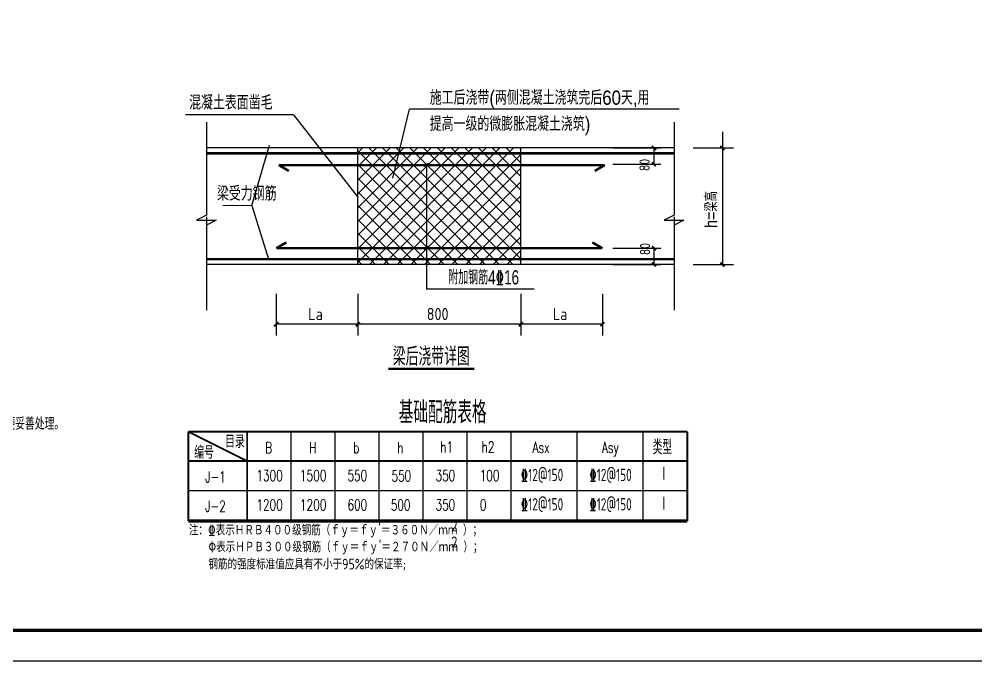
# Model space of a CAD drawing. Extents: x -307088 to 5640332, y -3541089 to -2181377.
# Drawn here: x 5574566 to 5605864, y -3172089 to -3151089 of the extents above; entities that cross this region are included whole.
import ezdxf

# ---------------------------------------------------------------- set-up
doc = ezdxf.new("R2010")
doc.units = 0
doc.header["$LTSCALE"] = 100
doc.header["$MEASUREMENT"] = 0
doc.layers.get('0').update_dxf_attribs({"linetype": 'CONTINUOUS'})
for name, color, linetype in [('11', 7, 'CONTINUOUS'), ('120', 7, 'CONTINUOUS'), ('6', 1, 'CONTINUOUS'), ('OTHER', 7, 'CONTINUOUS'), ('PUB_TEXT', 7, 'CONTINUOUS'), ('PUB_TITLE', 4, 'CONTINUOUS'), ('TEXT', 7, 'CONTINUOUS'), ('轴线__尺寸数字', 253, 'CONTINUOUS')]:
    doc.layers.add(name, color=color, linetype=linetype)
doc.styles.add('2HZT', font='pdatxt.shx', dxfattribs={"width": 0.65, "height": 300, "bigfont": 'tssdchn.shx'})
doc.styles.add('_SIMPLEX1', font='SIMPLEX1.shx', dxfattribs={"width": 0.6})
doc.styles.add('FS', font='romanc.shx', dxfattribs={"width": 0.7, "height": 400, "bigfont": 'tssdchn.shx'})
doc.styles.get("Standard").update_dxf_attribs({"font": 'tssdeng.shx', "height": 3, "bigfont": 'tssdchn.shx'})
doc.styles.add('TSS', font='tssdeng.shx', dxfattribs={"width": 0.8, "height": 400, "bigfont": 'tssdchn.shx'})
doc.styles.add('TSSD_DIMENSION', font='Tssdeng.shx', dxfattribs={"width": 0.7, "bigfont": 'hztxt.shx'})
doc.styles.add('TSSD_REIN', font='Tssdeng.shx', dxfattribs={"width": 0.7, "bigfont": 'hztxt.shx'})

msp = doc.modelspace()

# ---------------------------------------------------------------- hatches: boundary and pattern name
at = {"layer": '轴线__尺寸数字'}
h = msp.add_hatch(dxfattribs=at)
h.set_pattern_fill('ANSI37', color=256, scale=200, style=0)
h.set_pattern_definition([(45, (2853660.74, -1651911.32), (-224.506403, 224.506403), []), (135, (2853660.74, -1651911.32), (-224.506403, -224.506403), [])])
h.paths.add_polyline_path([(5585645.7, -3155305.7), (5590979, -3155305.7), (5590979, -3159119.1), (5585645.7, -3159119.1)])

# ---------------------------------------------------------------- linework, layer by layer
at = {"color": 4}
for p, q in [((5583463.9, -3167470.9), (5583463.9, -3164590.9)), ((5584903.9, -3167470.9), (5584903.9, -3164590.9)), ((5584903.9, -3167470.9), (5584903.9, -3164590.9)), ((5586343.9, -3167470.9), (5586343.9, -3164590.9)), ((5587783.9, -3167470.9), (5587783.9, -3164590.9)), ((5589223.9, -3167470.9), (5589223.9, -3164590.9)), ((5590663.9, -3167470.9), (5590663.9, -3164590.9)), ((5590663.9, -3167470.9), (5590663.9, -3164590.9)), ((5592823.9, -3167470.9), (5592823.9, -3164590.9)), ((5594983.9, -3167470.9), (5594983.9, -3164590.9)), ((5583463.9, -3167470.9), (5583463.9, -3165550.9)), ((5584903.9, -3167470.9), (5584903.9, -3165550.9)), ((5584903.9, -3167470.9), (5584903.9, -3165550.9)), ((5589223.9, -3167470.9), (5589223.9, -3165550.9)), ((5590663.9, -3167470.9), (5590663.9, -3165550.9)), ((5590663.9, -3167470.9), (5590663.9, -3165550.9)), ((5592823.9, -3167470.9), (5592823.9, -3165550.9)), ((5594983.9, -3167470.9), (5594983.9, -3165550.9)), ((5580103.9, -3166510.9), (5596423.9, -3166510.9)), ((5580103.9, -3167470.9), (5596423.9, -3167470.9)), ((5580103.9, -3167470.9), (5596423.9, -3167470.9)), ((5580103.9, -3167516.7), (5596423.9, -3167516.7)), ((5580103.9, -3167516.7), (5596423.9, -3167516.7)), ((5580103.9, -3167516.7), (5596423.9, -3167516.7)), ((5580103.9, -3167516.7), (5596423.9, -3167516.7)), ((5580103.9, -3167541), (5596423.9, -3167541)), ((5580103.9, -3167541), (5596423.9, -3167541)), ((5583463.9, -3167505.3), (5583463.9, -3167470.9)), ((5583463.9, -3167516.7), (5583463.9, -3167470.9)), ((5584903.9, -3167505.3), (5584903.9, -3167470.9)), ((5584903.9, -3167505.3), (5584903.9, -3167470.9)), ((5584903.9, -3167516.7), (5584903.9, -3167470.9)), ((5584903.9, -3167516.7), (5584903.9, -3167470.9)), ((5586343.9, -3167516.7), (5586343.9, -3167470.9)), ((5587783.9, -3167516.7), (5587783.9, -3167470.9)), ((5589223.9, -3167505.3), (5589223.9, -3167470.9)), ((5589223.9, -3167516.7), (5589223.9, -3167470.9)), ((5590663.9, -3167505.3), (5590663.9, -3167470.9)), ((5590663.9, -3167505.3), (5590663.9, -3167470.9)), ((5590663.9, -3167516.7), (5590663.9, -3167470.9)), ((5590663.9, -3167505.3), (5590663.9, -3167470.9)), ((5592823.9, -3167505.3), (5592823.9, -3167470.9)), ((5592823.9, -3167516.7), (5592823.9, -3167470.9)), ((5594983.9, -3167505.3), (5594983.9, -3167470.9)), ((5594983.9, -3167516.7), (5594983.9, -3167470.9))]:
    msp.add_line(p, q, dxfattribs=at)
at = {"const_width": 79.2}
msp.add_lwpolyline([(5586648.6, -3162534.5), (5589454.7, -3162534.5)], dxfattribs=at)
at = {"color": 4, "const_width": 60, "elevation": 0}
for points in [[(5582023.9, -3165550.9), (5580103.9, -3164590.9)], [(5580103.9, -3164590.9), (5596423.9, -3164590.9)], [(5580103.9, -3167516.7), (5580103.9, -3164590.9)], [(5582023.9, -3167505.3), (5582023.9, -3164590.9)], [(5596423.9, -3167505.3), (5596423.9, -3164590.9)], [(5580103.9, -3165550.9), (5596423.9, -3165550.9)], [(5582023.9, -3167516.7), (5582023.9, -3165550.9)], [(5596423.9, -3167516.7), (5596423.9, -3165550.9)], [(5580103.9, -3167516.7), (5596423.9, -3167516.7)]]:
    msp.add_lwpolyline(points, dxfattribs=at)
at = {"layer": '11'}
for p, q in [((5595991.3, -3155305.7), (5580693.6, -3155305.7)), ((5595991.3, -3159119.1), (5580693.6, -3159119.1))]:
    msp.add_line(p, q, dxfattribs=at)
at = {"layer": '120'}
for p, q in [((5586786.9, -3156293.8), (5587338, -3154030.9)), ((5596160.3, -3154030.9), (5587338, -3154030.9)), ((5583537.9, -3154225.5), (5580004.6, -3154225.5)), ((5597570.1, -3154772.4), (5597570.1, -3159121.4)), ((5593989.9, -3155305.7), (5595561.8, -3155305.7)), ((5595332.9, -3155305.7), (5595332.9, -3155839.1)), ((5596621, -3155305.7), (5597935, -3155305.7)), ((5587894.5, -3155865.8), (5587894.5, -3159923.8)), ((5593989.9, -3155839.1), (5595561.8, -3155839.1)), ((5582174, -3157185.4), (5581232.9, -3157201.7)), ((5593989.9, -3158585.7), (5595561.8, -3158585.7)), ((5595332.9, -3158585.7), (5595332.9, -3159119.1)), ((5593989.9, -3159119.1), (5595561.8, -3159119.1)), ((5596621, -3159121.4), (5597935, -3159121.4)), ((5582979, -3160077.9), (5582979, -3161439.5)), ((5585645.7, -3160077.9), (5585645.7, -3161439.5)), ((5591418.5, -3159923.8), (5587894.5, -3159923.8)), ((5590979, -3160077.9), (5590979, -3161439.5)), ((5593645.7, -3160077.9), (5593645.7, -3161439.5)), ((5593645.7, -3161074.6), (5582979, -3161074.6))]:
    msp.add_line(p, q, dxfattribs=at)
at = {"layer": '120', "const_width": 60}
for points in [[(5595266.2, -3155239.1), (5595399.6, -3155372.4)], [(5597503.4, -3155239.1), (5597636.8, -3155372.4)], [(5587961.2, -3155799.1), (5587827.8, -3155932.4)], [(5595266.2, -3155772.4), (5595399.6, -3155905.7)], [(5587961.2, -3158519.1), (5587827.8, -3158652.4)], [(5595266.2, -3158519.1), (5595399.6, -3158652.4)], [(5595266.2, -3159052.4), (5595399.6, -3159185.7)], [(5597503.4, -3159054.7), (5597636.8, -3159188.1)], [(5583045.7, -3161007.9), (5582912.3, -3161141.3)], [(5585712.3, -3161007.9), (5585579, -3161141.3)], [(5591045.7, -3161007.9), (5590912.3, -3161141.3)], [(5593712.3, -3161007.9), (5593579, -3161141.3)]]:
    msp.add_lwpolyline(points, dxfattribs=at)
at = {"layer": '6', "const_width": 80}
for points in [[(5595991.3, -3155479.1), (5580693.6, -3155479.1)], [(5593725.7, -3155865.8), (5583059, -3155865.8)], [(5583387.8, -3156055.6), (5583059, -3155865.8)], [(5593397, -3156055.6), (5593725.7, -3155865.8)], [(5583307.7, -3158395.9), (5582979, -3158585.7)], [(5593316.9, -3158395.9), (5593645.7, -3158585.7)], [(5593645.7, -3158585.7), (5582979, -3158585.7)], [(5595991.3, -3158945.7), (5580693.6, -3158945.7)]]:
    msp.add_lwpolyline(points, dxfattribs=at)
at = {"layer": 'OTHER'}
for p, q in [((5580693.6, -3154460.3), (5580693.6, -3157507.1)), ((5595991.3, -3154460.3), (5595991.3, -3157507.1)), ((5580693.6, -3157507.1), (5580373.6, -3157667.1)), ((5580693.6, -3157560.4), (5580693.6, -3160612.2)), ((5595991.3, -3157507.1), (5595671.3, -3157667.1)), ((5595991.3, -3157560.4), (5595991.3, -3160612.2)), ((5580373.6, -3157667.1), (5581013.6, -3157667.1)), ((5581013.6, -3157667.1), (5580693.6, -3157827.1)), ((5595671.3, -3157667.1), (5596311.3, -3157667.1)), ((5596311.3, -3157667.1), (5595991.3, -3157827.1))]:
    msp.add_line(p, q, dxfattribs=at)
at = {"layer": 'PUB_TITLE'}
msp.add_lwpolyline([(5555876.3, -3172089.1), (5615276.3, -3172089.1), (5615276.3, -3130089.1), (5555876.3, -3130089.1)], close=True, dxfattribs=at)
at = {"layer": 'PUB_TITLE', "const_width": 100}
msp.add_lwpolyline([(5558376.3, -3171089.1), (5614276.3, -3171089.1), (5614276.3, -3131089.1), (5558376.3, -3131089.1)], close=True, dxfattribs=at)
at = {"layer": '轴线__尺寸数字'}
for p, q in [((5583537.9, -3154225.5), (5585645.7, -3156919.8)), ((5582174, -3157185.4), (5582758.7, -3155212.4)), ((5585645.7, -3159119.1), (5585645.7, -3155305.7)), ((5590979, -3159119.1), (5590979, -3155305.7)), ((5582176.2, -3157185.4), (5582726.8, -3158945.7))]:
    msp.add_line(p, q, dxfattribs=at)

# ---------------------------------------------------------------- texts
at = {"style": 'TSSD_DIMENSION', "width": 0.7}
msp.add_text('梁后浇带详图', height=600, dxfattribs=at).set_placement((5586789.2, -3162428.5))
at = {"color": 3, "width": 0.7}
for s, height, style, p in [(' 基础配筋表格', 720, 'FS', (5586639.8, -3164319.1)), ('目录', 420, 'FS', (5581300.7, -3165120.5)), ('编号', 420, 'FS', (5580293.5, -3165476.5)), ('B', 360, '_SIMPLEX1', (5582616.4, -3165290.8)), ('H', 360, '_SIMPLEX1', (5584056.4, -3165290.8)), ('b', 360, '_SIMPLEX1', (5585496.4, -3165290.8)), ('h', 360, '_SIMPLEX1', (5586936.4, -3165290.8)), ('h1', 360, '_SIMPLEX1', (5588337.4, -3165271)), ('h2', 360, '_SIMPLEX1', (5589694.1, -3165271)), ('Asx', 360, '_SIMPLEX1', (5591359.5, -3165283.9)), ('Asy', 360, '_SIMPLEX1', (5593634.3, -3165283.9)), ('类型', 480, 'FS', (5595290.4, -3165331.9)), ('J-1', 360, '_SIMPLEX1', (5580656.3, -3166247.8)), ('1300', 360, '_SIMPLEX1', (5582328.3, -3166203.5)), ('1500', 360, '_SIMPLEX1', (5583754.7, -3166203.5)), ('550', 360, '_SIMPLEX1', (5585305.6, -3166203.5)), ('550', 360, '_SIMPLEX1', (5586746.5, -3166217.4)), ('350', 360, '_SIMPLEX1', (5588185.6, -3166203.5)), ('100', 360, '_SIMPLEX1', (5589633.8, -3166205.4)), ('%%13212@150', 400, 'TSSD_DIMENSION', (5590980.1, -3166203.4)), ('%%13212@150', 400, 'TSSD_DIMENSION', (5593221.7, -3166203.4)), ('Ⅰ', 480, 'FS', (5595500.9, -3166205.3)), ('J-2', 360, '_SIMPLEX1', (5580656.3, -3167207.8)), ('1200', 360, '_SIMPLEX1', (5582328.3, -3167163.5)), ('1200', 360, '_SIMPLEX1', (5583754.7, -3167163.5)), ('600', 360, '_SIMPLEX1', (5585305.6, -3167163.5)), ('500', 360, '_SIMPLEX1', (5586722.9, -3167168.2)), ('350', 360, '_SIMPLEX1', (5588185.6, -3167163.5)), ('0', 360, '_SIMPLEX1', (5589633.8, -3167165.4)), ('%%13212@150', 400, 'TSSD_DIMENSION', (5590980.1, -3167163.4)), ('%%13212@150', 400, 'TSSD_DIMENSION', (5593221.7, -3167163.4)), ('Ⅰ', 480, 'FS', (5595500.9, -3167182.5))]:
    msp.add_text(s, height=height, dxfattribs=dict(at, style=style)).set_placement(p)
at = {"color": 7, "style": 'FS', "width": 0.7}
for p in [(5588642.7, -3167888.1, 52458.5), (5588642.7, -3168415, 52458.5)]:
    msp.add_text('２', height=400, dxfattribs=at).set_placement(p)
at = {"layer": '120', "style": '2HZT'}
for s, height, width, p in [('施工后浇带(两侧混凝土浇筑完后60天,用', 466.667, 0.88, (5587998.2, -3153892.2)), ('混凝土表面凿毛', 466.67, 0.88, (5580125.9, -3154052.8)), ('提高一级的微膨胀混凝土浇筑)', 466.667, 0.88, (5587998.2, -3154749.8)), ('梁受力钢筋', 466.67, 0.88, (5581038.5, -3157029)), ('附加钢筋4\x8416', 466.67, 0.7, (5588603.2, -3159771.8))]:
    msp.add_text(s, height=height, dxfattribs=dict(at, width=width)).set_placement(p)
at = {"layer": '120', "width": 0.88}
for p in [(5595192, -3156063), (5595207.5, -3158815.6)]:
    msp.add_text('80', height=333.33, rotation=90, dxfattribs=at).set_placement(p)
at = {"layer": '120', "style": '2HZT', "width": 0.88}
msp.add_text('h=梁高', height=400, rotation=90, dxfattribs=at).set_placement((5597402.1, -3157923.3))
at = {"layer": '120', "width": 0.88}
for s, p in [('La', (5584024.4, -3160939.7)), ('800', (5587900.6, -3160939.7)), ('La', (5592024.4, -3160939.7))]:
    msp.add_text(s, height=400, dxfattribs=at).set_placement(p)
at = {"layer": 'PUB_TEXT', "style": 'TSS', "width": 0.8}
msp.add_text('基槽开挖后现场应做好施工记录，若发现异常情况应通知勘察、设计单位，以便妥善处理。', height=400, dxfattribs=at).set_placement((5563238.8, -3164525.1))
at = {"layer": 'TEXT', "style": 'TSSD_REIN', "width": 0.85}
for s, p in [('注：\x84表示ＨＲＢ４００级钢筋（ｆｙ＝ｆｙ’＝３６０Ｎ／ｍｍ ）；', (5580117.6, -3167984.6, 52458.5)), ('\x82表示ＨＰＢ３００级钢筋（ｆｙ＝ｆｙ’＝２７０Ｎ／ｍｍ ）；', (5580757, -3168535.7, 52458.5)), ('钢筋的强度标准值应具有不小于95%的保证率;', (5580757, -3169097.6, 52458.5))]:
    msp.add_text(s, height=350, dxfattribs=at).set_placement(p)

doc.saveas('drawing.dxf')
